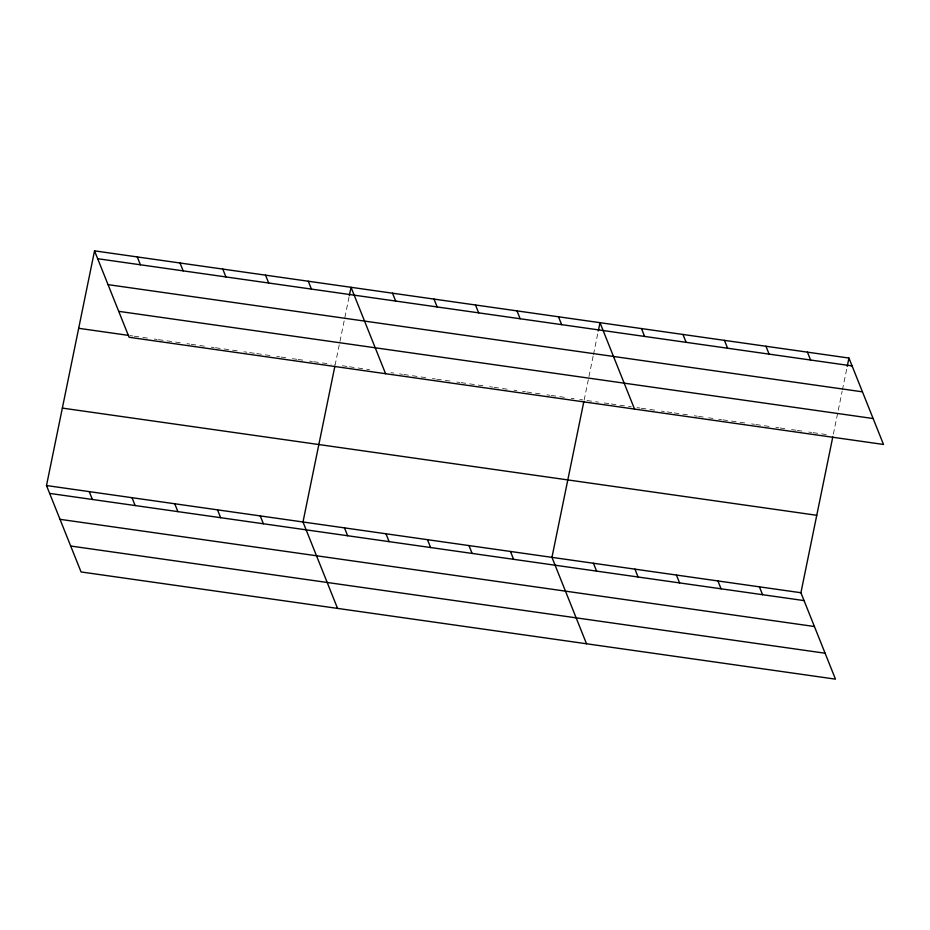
<?xml version="1.0" encoding="UTF-8"?>
<svg xmlns="http://www.w3.org/2000/svg" width="930" height="930" viewBox="0 0 930 930"><rect width="100%" height="100%" fill="white"/><g stroke="black" fill="none" stroke-linecap="round" stroke-linejoin="round"><path stroke-width="0.7" stroke-dasharray="4.65 3.49" d="M349.052 296.984L335.184 364.746L330.906 364.142M584.133 400.121L588.667 377.999M588.946 376.615L593.189 355.865M593.48 354.481L598.002 332.359M833.373 434.112L842.15 391.239M842.429 389.856L846.963 367.734M129.979 335.591L132.827 335.997M134.257 336.195L141.383 337.218M142.802 337.416L148.509 338.229M154.206 339.031L157.054 339.438M158.484 339.648L164.18 340.45M167.028 340.857L174.154 341.868M175.584 342.077L181.28 342.879M186.977 343.693L189.825 344.1M191.255 344.298L198.381 345.309M199.799 345.518L205.507 346.32M211.203 347.134L214.051 347.541M215.481 347.739L222.607 348.75M224.025 348.959L231.152 349.971M232.581 350.168L238.278 350.982M243.974 351.796L246.834 352.191M249.682 352.598L255.378 353.412M256.808 353.609L263.934 354.621M265.352 354.83L271.06 355.644M276.756 356.446L279.605 356.853M281.034 357.05L288.149 358.073M292.427 358.678L296.705 359.282M298.135 359.48L303.831 360.294M309.527 361.107L312.375 361.514M313.805 361.712L320.931 362.723M322.35 362.933L329.476 363.944M342.333 365.769L348.053 366.583M349.482 366.78L356.643 367.803M358.073 368.001L365.223 369.024M366.652 369.222L369.524 369.629M390.984 372.674L393.843 373.081M399.563 373.895L402.423 374.302M403.853 374.511L411.014 375.522M412.443 375.732L418.163 376.545M421.023 376.952L426.754 377.766M432.473 378.58L435.333 378.987M436.763 379.184L443.924 380.196M445.354 380.405L451.073 381.219M456.793 382.032L459.653 382.439M461.082 382.637L468.243 383.66M469.673 383.858L476.823 384.88M478.252 385.078L483.984 385.892M489.703 386.706L492.563 387.113M493.993 387.322L501.154 388.333M502.584 388.531L508.303 389.345M514.023 390.158L516.894 390.565M522.614 391.379L525.473 391.786M526.903 391.995L534.053 393.006M535.494 393.216L541.214 394.029M546.933 394.843L549.793 395.25M551.223 395.448L558.384 396.471M559.814 396.668L565.533 397.482M571.253 398.296L574.124 398.703M579.843 399.516L582.703 399.923M586.993 400.528L594.154 401.551M595.584 401.748L598.443 402.155M604.163 402.969L609.894 403.783M611.324 403.992L618.473 405.003M619.903 405.213L625.623 406.015M628.494 406.422L631.354 406.829M637.073 407.642L639.933 408.049M641.363 408.258L648.524 409.27M649.954 409.479L655.673 410.293M661.393 411.107L664.264 411.513M667.124 411.92L672.843 412.734M674.273 412.932L681.423 413.955M682.864 414.152L688.584 414.966M694.303 415.78L697.163 416.187M698.593 416.384L705.754 417.407M708.614 417.814L712.903 418.419M718.623 419.232L721.494 419.639M722.924 419.849L730.073 420.86M731.503 421.069L738.664 422.081M740.094 422.29L745.813 423.092M751.533 423.906L754.393 424.313M755.834 424.522L762.984 425.533M764.413 425.742L770.133 426.556M775.864 427.37L778.724 427.777M780.154 427.974L787.303 428.997M791.593 429.602L795.894 430.218M797.324 430.416L803.043 431.229M808.763 432.043L811.634 432.45M813.064 432.648L820.213 433.671M821.643 433.868L827.363 434.682"/><path stroke-width="1.4" d="M832.803 436.879L800.916 592.736L835.466 679.144L81.061 571.95L46.5 485.541L94.534 250.856L848.939 358.05L883.5 444.459L129.084 337.265L94.534 250.856M334.893 366.129L302.994 521.986L337.555 608.394M349.331 295.601L351.029 287.3L385.59 373.709M583.854 401.504L551.955 557.361L586.516 643.769M598.292 330.975L599.99 322.675L634.539 409.084M847.242 366.35L848.939 358.05M97.673 258.714L852.089 365.92M108.043 284.638L862.447 391.832M118.726 311.341L873.131 418.535M78.678 328.302L128.549 335.393M62.345 408.096L816.761 515.29M46.5 485.541L800.916 592.736M49.639 493.4L804.055 600.594M60.008 519.324L814.424 626.518M70.692 546.026L825.108 653.22M807.449 352.156L810.588 360.015M765.96 346.262L769.098 354.121M724.458 340.368L727.609 348.227M682.969 334.475L686.119 342.333M759.415 586.842L762.565 594.7M641.479 328.569L644.618 336.439M717.925 580.948L721.076 588.806M676.436 575.054L679.574 582.912M558.488 316.781L561.639 324.64M634.946 569.148L638.085 577.019M516.999 310.887L520.149 318.746M593.445 563.255L596.595 571.125M475.509 304.994L478.648 312.852M434.019 299.1L437.158 306.958M510.465 551.467L513.604 559.325M392.518 293.206L395.669 301.064M468.976 545.573L472.115 553.431M427.475 539.679L430.625 547.538M308.283 281.232L311.422 289.091M385.985 533.785L389.124 541.644M265.527 275.152L268.677 283.022M344.495 527.88L347.634 535.75M222.781 269.084L225.92 276.942M180.025 263.004L183.175 270.863M260.249 515.918L263.399 523.776M137.28 256.936L140.418 264.794M217.504 509.838L220.643 517.696M174.747 503.769L177.897 511.628M132.002 497.69L135.141 505.548M89.245 491.621L92.396 499.48"/></g></svg>
